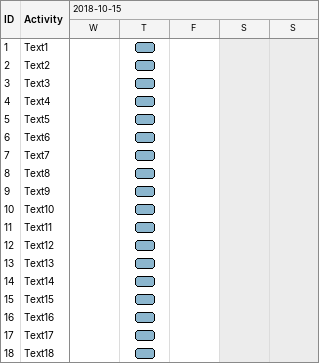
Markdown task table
| ID | Task | Start | Finish |
|---|---|---|---|
| 1 | Text1 | 2018-10-18 | 2018-10-18 |
| 2 | Text2 | 2018-10-18 | 2018-10-18 |
| 3 | Text3 | 2018-10-18 | 2018-10-18 |
| 4 | Text4 | 2018-10-18 | 2018-10-18 |
| 5 | Text5 | 2018-10-18 | 2018-10-18 |
| 6 | Text6 | 2018-10-18 | 2018-10-18 |
| 7 | Text7 | 2018-10-18 | 2018-10-18 |
| 8 | Text8 | 2018-10-18 | 2018-10-18 |
| 9 | Text9 | 2018-10-18 | 2018-10-18 |
| 10 | Text10 | 2018-10-18 | 2018-10-18 |
| 11 | Text11 | 2018-10-18 | 2018-10-18 |
| 12 | Text12 | 2018-10-18 | 2018-10-18 |
| 13 | Text13 | 2018-10-18 | 2018-10-18 |
| 14 | Text14 | 2018-10-18 | 2018-10-18 |
| 15 | Text15 | 2018-10-18 | 2018-10-18 |
| 16 | Text16 | 2018-10-18 | 2018-10-18 |
| 17 | Text17 | 2018-10-18 | 2018-10-18 |
| 18 | Text18 | 2018-10-18 | 2018-10-18 |
